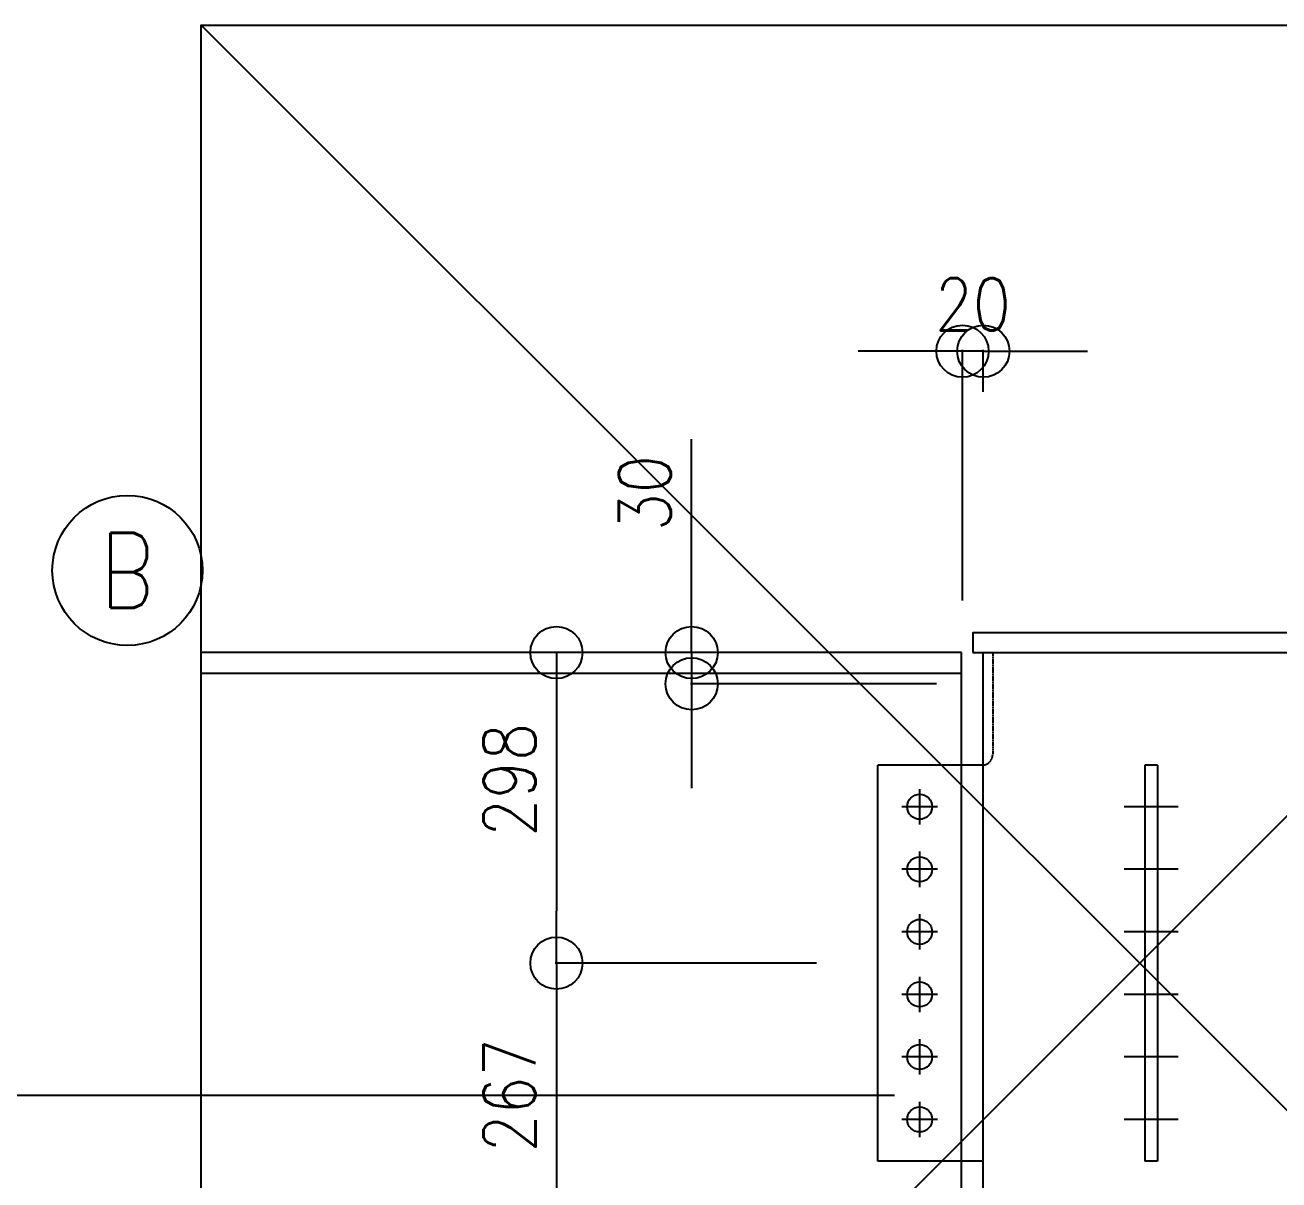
# Model space of a CAD drawing. Extents: x -668440 to 1010955, y -1678500 to 210463.
# Drawn here: x -474560 to -462536, y -998133 to -987053 of the extents above; entities that cross this region are included whole.
import ezdxf
from ezdxf.enums import TextEntityAlignment as Align

# ---------------------------------------------------------------- set-up
doc = ezdxf.new("R2010")
doc.units = 0
doc.header["$MEASUREMENT"] = 0
doc.linetypes.add('HASEN_S', pattern=[2, 1.5, -0.5])
doc.layers.get('0').update_dxf_attribs({"color": 3, "linetype": 'CONTINUOUS'})
doc.layers.get('Defpoints').update_dxf_attribs({"color": 251, "linetype": 'CONTINUOUS'})
doc.layers.add('00_ADDL', color=253, linetype='CONTINUOUS', plot=False)
for name, color, linetype in [('_1-3_L-CS', 1, 'CONTINUOUS'), ('_5-6_GS-M', 6, 'CONTINUOUS'), ('_B-2_PL-M', 3, 'CONTINUOUS'), ('_B-3_PL-H', 4, 'HASEN_S'), ('_B-6_BN-M', 3, 'CONTINUOUS'), ('BOLT', 4, 'CONTINUOUS'), ('cfhole_u', 7, 'CONTINUOUS'), ('COL_H-300x300x10x15x13', 7, 'CONTINUOUS'), ('SH400-12-6-0-M22@60(0.0)', 7, 'CONTINUOUS'), ('standard2', 2, 'CONTINUOUS')]:
    doc.layers.add(name, color=color, linetype=linetype)
doc.styles.add('DRACAD', font='txt', dxfattribs={"width": 0.85, "bigfont": 'extfont2'})
doc.styles.add('S000', font='simplex.shx', dxfattribs={"width": 0.7, "bigfont": 'extfont2.shx'})
doc.styles.get("Standard").update_dxf_attribs({"font": 'Osaka.ttc'})
doc.dimstyles.new('ISO-25', dxfattribs={"dimtxt": 2.5, "dimasz": 2.5, "dimexe": 1.25, "dimexo": 0.625, "dimtad": 1, "dimdec": 4, "dimdsep": 46, "dimtxsty": 'Standard', "dimcen": 2.5, "dimadec": 0, "dimazin": 0, "dimtfac": 1, "dimtdec": 4, "dimtmove": 0, "dimatfit": 3, "dimfxl": 1, "dimtolj": 1, "dimtzin": 0, "dimarcsym": 0})

# ---------------------------------------------------------------- blocks, each defined once
blk = doc.blocks.new('_ORIGIN')
at = {"color": 0, "linetype": 'ByBlock', "lineweight": -2}
blk.add_line((0, 0), (-1, 0), dxfattribs=at)
blk.add_circle((0, 0), 0.5, dxfattribs=at)
blk = doc.blocks.new('*D10666')
at = {"layer": '_5-6_GS-M', "color": 0, "lineweight": -2}
for p, q in [((-213929.3, -404230), (-214017.5, -404230)), ((-214016.3, -404280), (-214016.3, -404447)), ((-213760.4, -404497), (-214017.5, -404497))]:
    blk.add_line(p, q, dxfattribs=at)
at = {"layer": 'Defpoints', "color": 0}
for p in [(-213879.3, -404230), (-214016.3, -404497), (-213710.4, -404497)]:
    blk.add_point(p, dxfattribs=at)
at = {"layer": '_5-6_GS-M', "color": 0, "linetype": 'ByBlock', "lineweight": -2, "xscale": 50, "yscale": 50, "zscale": 50}
for p, rotation in [((-214016.3, -404230), 90), ((-214016.3, -404497), 270)]:
    blk.add_blockref('_ORIGIN', p, dxfattribs=dict(at, rotation=rotation))
at = {"layer": '_5-6_GS-M', "color": 0, "insert": (-214061.3, -404357), "char_height": 50, "attachment_point": 5, "rotation": 90, "style": 'DRACAD'}
blk.add_mtext('\\A1;267', dxfattribs=at)
blk = doc.blocks.new('*D10668')
at = {"layer": '_5-6_GS-M', "color": 0, "lineweight": -2}
for p, q in [((-213677.9, -403932), (-214017.5, -403932)), ((-214016.3, -403982), (-214016.3, -404180)), ((-213767, -404230), (-214017.5, -404230))]:
    blk.add_line(p, q, dxfattribs=at)
at = {"layer": 'Defpoints', "color": 0}
for p in [(-213627.9, -403932), (-214016.3, -404230), (-213717, -404230)]:
    blk.add_point(p, dxfattribs=at)
at = {"layer": '_5-6_GS-M', "color": 0, "linetype": 'ByBlock', "lineweight": -2, "xscale": 50, "yscale": 50, "zscale": 50}
for p, rotation in [((-214016.3, -403932), 90), ((-214016.3, -404230), 270)]:
    blk.add_blockref('_ORIGIN', p, dxfattribs=dict(at, rotation=rotation))
at = {"layer": '_5-6_GS-M', "color": 0, "insert": (-214061.3, -404054.2), "char_height": 50, "attachment_point": 5, "rotation": 90, "style": 'DRACAD'}
blk.add_mtext('\\A1;298', dxfattribs=at)
blk = doc.blocks.new('*D10669')
at = {"layer": '_5-6_GS-M', "color": 0, "lineweight": -2}
for p, q in [((-213886.6, -403882), (-213886.6, -403727.4)), ((-213677.9, -403932), (-213887.6, -403932)), ((-213886.6, -403932), (-213886.6, -403962)), ((-213651.9, -403962), (-213887.6, -403962)), ((-213886.6, -404012), (-213886.6, -404062))]:
    blk.add_line(p, q, dxfattribs=at)
at = {"layer": 'Defpoints', "color": 0}
for p in [(-213627.9, -403932), (-213886.6, -403962), (-213601.9, -403962)]:
    blk.add_point(p, dxfattribs=at)
at = {"layer": '_5-6_GS-M', "color": 0, "linetype": 'ByBlock', "lineweight": -2, "xscale": 50, "yscale": 50, "zscale": 50}
for p, rotation in [((-213886.6, -403932), 270), ((-213886.6, -403962), 90)]:
    blk.add_blockref('_ORIGIN', p, dxfattribs=dict(at, rotation=rotation))
at = {"layer": '_5-6_GS-M', "color": 0, "insert": (-213931.6, -403779.2), "char_height": 50, "attachment_point": 5, "rotation": 90, "style": 'DRACAD'}
blk.add_mtext('\\A1;30', dxfattribs=at)
blk = doc.blocks.new('*D10670')
at = {"layer": '_5-6_GS-M', "color": 0, "lineweight": -2}
for p, q in [((-213676.9, -403642.9), (-213726.9, -403642.9)), ((-213626.9, -403882), (-213626.9, -403641.6)), ((-213606.9, -403642.9), (-213626.9, -403642.9)), ((-213606.9, -403682), (-213606.9, -403641.6)), ((-213556.9, -403642.9), (-213506.9, -403642.9))]:
    blk.add_line(p, q, dxfattribs=at)
at = {"layer": 'Defpoints', "color": 0}
for p in [(-213626.9, -403642.9), (-213606.9, -403732), (-213626.9, -403932)]:
    blk.add_point(p, dxfattribs=at)
at = {"layer": '_5-6_GS-M', "color": 0, "linetype": 'ByBlock', "lineweight": -2, "xscale": 50, "yscale": 50, "zscale": 50}
blk.add_blockref('_ORIGIN', (-213626.9, -403642.9), dxfattribs=at)
at = {"layer": '_5-6_GS-M', "color": 0, "linetype": 'ByBlock', "lineweight": -2, "xscale": 50, "yscale": 50, "zscale": 50, "rotation": 180}
blk.add_blockref('_ORIGIN', (-213606.9, -403642.9), dxfattribs=at)
at = {"layer": '_5-6_GS-M', "color": 0, "insert": (-213616.9, -403597.9), "char_height": 50, "attachment_point": 5, "style": 'DRACAD'}
blk.add_mtext('\\A1;20', dxfattribs=at)
blk = doc.blocks.new('剛接合部C1Y')
at = {"layer": '00_ADDL'}
for p, q in [((-214356.92413, -403330, 40), (-212556.92413, -405130, 40)), ((-212556.92413, -403330, 40), (-214356.92413, -405130, 40))]:
    blk.add_line(p, q, dxfattribs=at)
at = {"layer": '00_ADDL', "transparency": 33554661}
blk.add_line((-213691.92413, -404357, 40), (-215652.21685, -404357, 40), dxfattribs=at)
at = {"layer": '00_ADDL', "elevation": 40}
blk.add_lwpolyline([(-214356.92413, -405130), (-214356.92413, -403330), (-212556.92413, -403330), (-212556.92413, -405130)], close=True, dxfattribs=at)
at = {"layer": '_1-3_L-CS', "ltscale": 10}
blk.add_circle((-214427.73374, -403853.2367, 40), 72, dxfattribs=at)
at = {"layer": '_5-6_GS-M'}
for p, q in [((-213627.92413, -403932, 40), (-214356.92413, -403932, 40)), ((-213627.92413, -404497, 40), (-213627.92413, -403932, 40)), ((-213627.92413, -403952, 40), (-214356.92413, -403952, 40))]:
    blk.add_line(p, q, dxfattribs=at)
at = {"layer": '_B-2_PL-M'}
for p in [(-213707.92414, -404420, 40), (-213607.92415, -404040, 40)]:
    blk.add_line(p, (-213707.92414, -404040, 40), dxfattribs=at)
at = {"layer": '_B-3_PL-H'}
blk.add_line((-213597.92415, -403932, 40), (-213597.92415, -404030, 40), dxfattribs=at)
blk.add_arc((-213607.92415, -404030, 40), 10, 270, 0, dxfattribs=at)
at = {"layer": '_B-6_BN-M'}
for p, q in [((-213667.92414, -404097, 40), (-213667.92414, -404063, 40)), ((-213650.92414, -404080, 40), (-213684.92414, -404080, 40)), ((-213667.92414, -404157, 40), (-213667.92414, -404123, 40)), ((-213650.92414, -404140, 40), (-213684.92414, -404140, 40)), ((-213667.92414, -404217, 40), (-213667.92414, -404183, 40)), ((-213650.92414, -404200, 40), (-213684.92414, -404200, 40)), ((-213667.92414, -404277, 40), (-213667.92414, -404243, 40)), ((-213650.92414, -404260, 40), (-213684.92414, -404260, 40)), ((-213667.92414, -404337, 40), (-213667.92414, -404303, 40)), ((-213650.92414, -404320, 40), (-213684.92414, -404320, 40)), ((-213667.92414, -404397, 40), (-213667.92414, -404363, 40)), ((-213650.92414, -404380, 40), (-213684.92414, -404380, 40)), ((-213607.92413, -404420, 40), (-213707.92414, -404420, 40))]:
    blk.add_line(p, q, dxfattribs=at)
for centre in [(-213667.92414, -404080, 40), (-213667.92414, -404140, 40), (-213667.92414, -404200, 40), (-213667.92414, -404260, 40), (-213667.92414, -404320, 40), (-213667.92414, -404380, 40)]:
    blk.add_circle(centre, 12, dxfattribs=at)
at = {"layer": 'BOLT'}
for p, q in [((-213419.92413, -404080, 40), (-213471.92413, -404080, 40)), ((-213419.92413, -404140, 40), (-213471.92413, -404140, 40)), ((-213419.92413, -404200, 40), (-213471.92413, -404200, 40)), ((-213419.92413, -404260, 40), (-213471.92413, -404260, 40)), ((-213419.92413, -404320, 40), (-213471.92413, -404320, 40)), ((-213419.92413, -404380, 40), (-213471.92413, -404380, 40))]:
    blk.add_line(p, q, dxfattribs=at)
at = {"layer": 'cfhole_u', "elevation": 40}
blk.add_lwpolyline([(-213616.92413, -403932), (-213296.92413, -403932), (-213296.92413, -403913), (-213616.92413, -403913)], close=True, dxfattribs=at)
at = {"layer": 'COL_H-300x300x10x15x13'}
blk.add_line((-213606.92413, -405130, 40), (-213606.92413, -403932, 40), dxfattribs=at)
at = {"layer": 'SH400-12-6-0-M22@60(0.0)'}
for p, q in [((-213451.92413, -404040, 40), (-213451.92413, -404420, 40)), ((-213439.92413, -404040, 40), (-213451.92413, -404040, 40)), ((-213439.92413, -404040, 40), (-213439.92413, -404420, 40)), ((-213439.92413, -404420, 40), (-213451.92413, -404420, 40))]:
    blk.add_line(p, q, dxfattribs=at)
at = {"layer": 'standard2'}
for p, q in [((-213456.92413, -403932, 40), (-213456.92413, -403932, 40)), ((-213456.92413, -404230, 40), (-213456.92413, -404230, 40))]:
    blk.add_line(p, q, dxfattribs=at)
at = {"layer": '_1-3_L-CS', "ltscale": 10, "style": 'S000', "text_generation_flag": 2, "width": 0.8}
blk.add_text('B', height=72, rotation=180.00000003, dxfattribs=at).set_placement((-214427.73374, -403853.2367, 40), align=Align.MIDDLE)
at = {"layer": '_5-6_GS-M'}
dim = blk.add_linear_dim(base=(-213626.92413, -403642.87248, 40), p1=(-213606.92411, -403732, 40), p2=(-213626.92413, -403932, 40), dimstyle='ISO-25', override={"dimtxt": 50, "dimasz": 50, "dimexo": 50, "dimgap": 20, "dimdec": 0, "dimtxsty": 'DRACAD', "dimblk1": 'ORIGIN', "dimblk2": 'ORIGIN', "dimsah": 1}, dxfattribs=at)
dim.commit()
dim.dimension.update_dxf_attribs({"geometry": '*D10670', "text_midpoint": (-213616.92412, -403642.87248, 40), "dimtype": 160})
for base, p1, p2, override, picture, middle in [((-213886.55574, -403962, 40), (-213627.92413, -403932, 40), (-213601.92411, -403962, 40), {"dimtxt": 50, "dimasz": 50, "dimexe": 1, "dimexo": 50, "dimgap": 20, "dimdec": 0, "dimtxsty": 'DRACAD', "dimblk1": 'ORIGIN', "dimblk2": 'ORIGIN', "dimsah": 1}, '*D10669', (-213886.55574, -403779.23958, 40)), ((-214016.25746, -404230, 40), (-213627.92413, -403932, 40), (-213716.96552, -404230, 40), {"dimtxt": 50, "dimasz": 50, "dimexo": 50, "dimgap": 20, "dimdec": 0, "dimtxsty": 'DRACAD', "dimblk1": 'ORIGIN', "dimblk2": 'ORIGIN', "dimsah": 1}, '*D10668', (-214016.25746, -404054.2074, 40)), ((-214016.25746, -404497, 40), (-213879.25746, -404230, 40), (-213710.43192, -404497, 40), {"dimtxt": 50, "dimasz": 50, "dimexo": 50, "dimgap": 20, "dimdec": 0, "dimtxsty": 'DRACAD', "dimblk1": 'ORIGIN', "dimblk2": 'ORIGIN', "dimsah": 1}, '*D10666', (-214016.25746, -404357, 40))]:
    dim = blk.add_linear_dim(base=base, p1=p1, p2=p2, angle=90, dimstyle='ISO-25', override=override, dxfattribs=at)
    dim.commit()
    dim.dimension.update_dxf_attribs({"geometry": picture, "text_midpoint": middle, "dimtype": 160})

msp = doc.modelspace()

# ---------------------------------------------------------------- block references
at = {"xscale": 10, "yscale": 10, "zscale": 10}
msp.add_blockref('剛接合部C1Y', (1670698.6842, 3046247.35843, 5600), dxfattribs=at)

doc.saveas('drawing.dxf')
